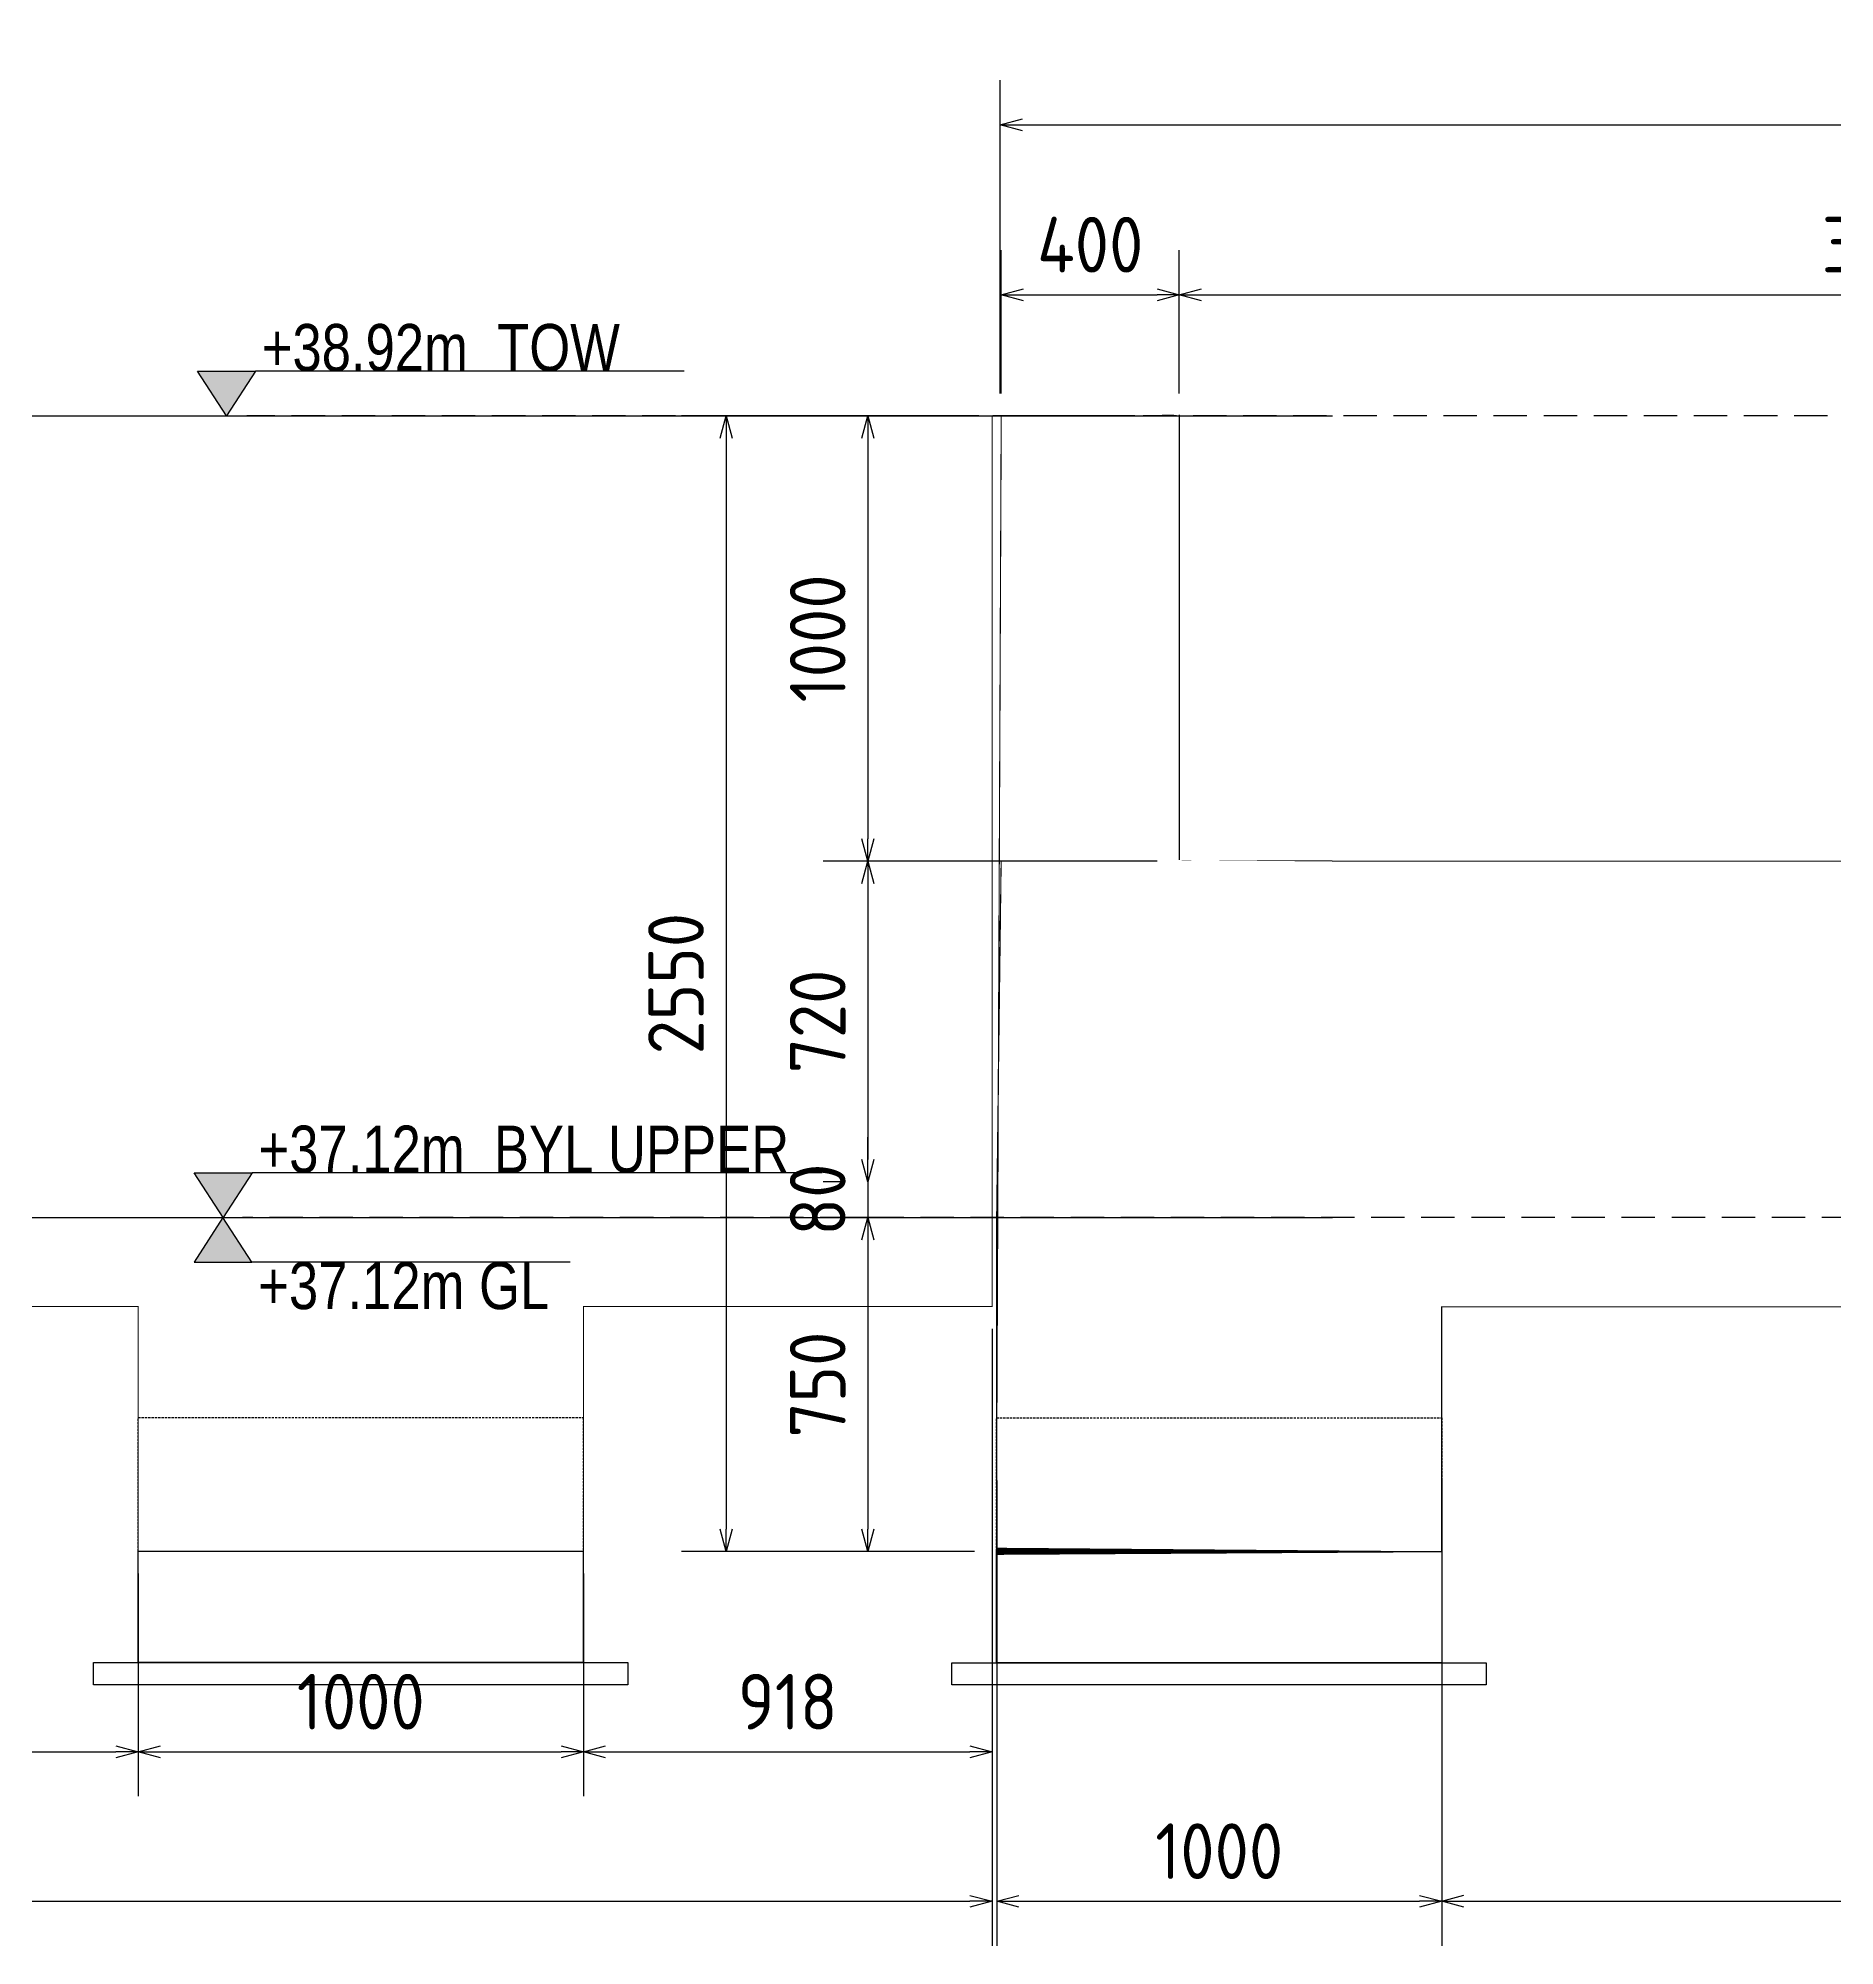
# Model space of a CAD drawing. Header units: centimetres. Extents: x -6122352 to 6876996, y -1694241 to 2592194.
# Drawn here: x 3283421 to 3287457, y 145042 to 149326 of the extents above; entities that cross this region are included whole.
import ezdxf
from ezdxf.enums import TextEntityAlignment as Align

# ---------------------------------------------------------------- set-up
doc = ezdxf.new("R2010")
doc.units = ezdxf.units.CM
doc.header["$MEASUREMENT"] = 0
doc.header["$PDMODE"] = 66
doc.header["$PDSIZE"] = 100
for name, pattern in [('23585-XR-AR-END-SETTING OUT PLAN$0$HIDDEN', [0.375, 0.25, -0.125]), ('CENTER', [2, 1.25, -0.25, 0.25, -0.25]), ('DASHED2', [0.375, 0.25, -0.125])]:
    doc.linetypes.add(name, pattern=pattern)
doc.layers.get('Defpoints').update_dxf_attribs({"color": 255, "linetype": 'CENTER'})
for name, color, linetype in [('00-MI-DIM', 7, 'Continuous'), ('@MI-TYPE-01', 30, 'Continuous'), ('@MI-TYPE-02', 6, 'Continuous'), ('JML-Dimension', 1, 'Continuous'), ('SECTION', 130, 'Continuous')]:
    doc.layers.add(name, color=color, linetype=linetype)
doc.styles.add('Schueco-BEMSTIL', font='isocpeur.ttf', dxfattribs={"width": 0.9})
doc.styles.add('txt-Pisa-std', font='arial.ttf', dxfattribs={"width": 0.8})
doc.dimstyles.new('MI- JWC-TXT-2.5 MM', dxfattribs={"dimscale": 1.5, "dimtxt": 2.5, "dimasz": 1, "dimexe": 2, "dimexo": 1, "dimgap": 1, "dimtad": 1, "dimdec": 0, "dimdsep": 46, "dimtxsty": 'Schueco-BEMSTIL', "dimblk": 'OPEN30', "dimcen": 0, "dimdle": 2, "dimclrd": 140, "dimclre": 8, "dimclrt": 40, "dimadec": 0, "dimazin": 2, "dimtfac": 1, "dimtdec": 0, "dimtix": 1, "dimtmove": 2, "dimatfit": 3, "dimldrblk": 'OPEN', "dimfxl": 2, "dimlwd": -1, "dimlwe": -1, "dimarcsym": 0})

# ---------------------------------------------------------------- blocks, each defined once
blk = doc.blocks.new('T1-FOOTING ELEVATION')
at = {"color": 9}
blk.add_lwpolyline([(-600, -250), (600, -250), (600, -300), (-600, -300)], close=True, dxfattribs=at)
at = {"layer": '@MI-TYPE-01', "color": 114, "linetype": '23585-XR-AR-END-SETTING OUT PLAN$0$HIDDEN', "ltscale": 20, "true_color": 0x139b48}
blk.add_lwpolyline([(-500, 0), (-500, 300), (500, 300), (500, 0)], dxfattribs=at)
at = {"layer": '@MI-TYPE-01', "color": 114, "true_color": 0x139b48}
blk.add_lwpolyline([(-500, 0), (500, 0), (500, -250), (-500, -250)], close=True, dxfattribs=at)
blk = doc.blocks.new('_Open30')
at = {"color": 0, "linetype": 'ByBlock', "lineweight": -2}
for p, q in [((-1, 0.26794919), (0, 0)), ((0, 0), (-1, -0.26794919)), ((0, 0), (-1, 0))]:
    blk.add_line(p, q, dxfattribs=at)
blk = doc.blocks.new('*D1237')
at = {"layer": '@MI-TYPE-02', "color": 8, "transparency": 16777216}
for p, q in [((3285533.929575963, 148477.8487548531), (3284865.861736795, 148477.8487548531)), ((3285523.771187216, 145927.5372994637), (3284865.861736795, 145927.5372994637))]:
    blk.add_line(p, q, dxfattribs=at)
at = {"layer": '@MI-TYPE-02', "color": 140, "transparency": 16777216}
blk.add_line((3284965.861736795, 148427.8487548531), (3284965.861736795, 145977.5372994637), dxfattribs=at)
at = {"layer": 'Defpoints', "color": 0, "transparency": 16777216}
for p in [(3285583.929575963, 148477.8487548531), (3284965.861736795, 145927.5372994637), (3285573.771187216, 145927.5372994637)]:
    blk.add_point(p, dxfattribs=at)
at = {"layer": '@MI-TYPE-02', "color": 140, "transparency": 16777216, "xscale": 50, "yscale": 50, "zscale": 50}
for p, rotation in [((3284965.861736795, 148477.8487548531), 90), ((3284965.861736795, 145927.5372994637), 270)]:
    blk.add_blockref('_Open30', p, dxfattribs=dict(at, rotation=rotation))
at = {"layer": '@MI-TYPE-02', "color": 40, "transparency": 16777216, "insert": (3284853.361736794, 147202.6930271574), "char_height": 125, "attachment_point": 5, "rotation": 90, "style": 'Schueco-BEMSTIL'}
blk.add_mtext('2550', dxfattribs=at)
blk = doc.blocks.new('_Open')
at = {"color": 0, "linetype": 'ByBlock', "lineweight": -2}
for p, q in [((-1, 0.1666666666666667), (0, 0)), ((-1, -0.1666666666666667), (0, 0)), ((0, 0), (-1, 0))]:
    blk.add_line(p, q, dxfattribs=at)
blk = doc.blocks.new('*D1238')
at = {"layer": '@MI-TYPE-02', "color": 8, "transparency": 16777216}
for p, q in [((3285523.356279492, 148477.8487548531), (3285184.267393649, 148477.8487548531)), ((3285933.929575867, 147477.8487549652), (3285184.267393649, 147477.8487549652))]:
    blk.add_line(p, q, dxfattribs=at)
at = {"layer": '@MI-TYPE-02', "color": 140, "transparency": 16777216}
blk.add_line((3285284.267393649, 148427.8487548531), (3285284.267393649, 147527.8487549652), dxfattribs=at)
at = {"layer": 'Defpoints', "color": 0, "transparency": 16777216}
for p in [(3285573.356279492, 148477.8487548531), (3285284.267393649, 147477.8487549652), (3285983.929575867, 147477.8487549652)]:
    blk.add_point(p, dxfattribs=at)
at = {"layer": '@MI-TYPE-02', "color": 140, "transparency": 16777216, "xscale": 50, "yscale": 50, "zscale": 50}
for p, rotation in [((3285284.267393649, 148477.8487548531), 90), ((3285284.267393649, 147477.8487549652), 270)]:
    blk.add_blockref('_Open30', p, dxfattribs=dict(at, rotation=rotation))
at = {"layer": '@MI-TYPE-02', "color": 40, "transparency": 16777216, "insert": (3285171.767393648, 147977.8487549082), "char_height": 125, "attachment_point": 5, "rotation": 90, "style": 'Schueco-BEMSTIL'}
blk.add_mtext('1000', dxfattribs=at)
blk = doc.blocks.new('*D1239')
at = {"layer": '@MI-TYPE-02', "color": 8, "transparency": 16777216}
for p, q in [((3285933.929575867, 147477.8487549652), (3285184.267393647, 147477.8487549652)), ((3285234.267394015, 146757.8487548531), (3285184.267393647, 146757.8487548531))]:
    blk.add_line(p, q, dxfattribs=at)
at = {"layer": '@MI-TYPE-02', "color": 140, "transparency": 16777216}
blk.add_line((3285284.267393647, 147427.8487549652), (3285284.267393647, 146807.8487548531), dxfattribs=at)
at = {"layer": 'Defpoints', "color": 0, "transparency": 16777216}
for p in [(3285983.929575867, 147477.8487549652), (3285284.267394015, 146757.8487548531), (3285284.267393647, 146757.8487548531)]:
    blk.add_point(p, dxfattribs=at)
at = {"layer": '@MI-TYPE-02', "color": 140, "transparency": 16777216, "xscale": 50, "yscale": 50, "zscale": 50}
for p, rotation in [((3285284.267393647, 147477.8487549652), 90), ((3285284.267393647, 146757.8487548531), 270)]:
    blk.add_blockref('_Open30', p, dxfattribs=dict(at, rotation=rotation))
at = {"layer": '@MI-TYPE-02', "color": 40, "transparency": 16777216, "insert": (3285171.767393646, 147117.8487549082), "char_height": 125, "attachment_point": 5, "rotation": 90, "style": 'Schueco-BEMSTIL'}
blk.add_mtext('720', dxfattribs=at)
blk = doc.blocks.new('*D1240')
at = {"layer": '@MI-TYPE-02', "color": 140, "transparency": 16777216}
for p, q in [((3285284.267393644, 146807.8487548531), (3285284.267393644, 146857.8487548531)), ((3285284.267393644, 146757.8487548531), (3285284.267393644, 146677.5372994593)), ((3285284.267393644, 146627.5372994593), (3285284.267393644, 146577.5372994593))]:
    blk.add_line(p, q, dxfattribs=at)
at = {"layer": '@MI-TYPE-02', "color": 8, "transparency": 16777216}
for p, q in [((3285234.267394015, 146757.8487548531), (3285184.267393644, 146757.8487548531)), ((3285298.145563458, 146677.5372994593), (3285184.267393644, 146677.5372994593))]:
    blk.add_line(p, q, dxfattribs=at)
at = {"layer": 'Defpoints', "color": 0, "transparency": 16777216}
for p in [(3285284.267394015, 146757.8487548531), (3285284.267393644, 146677.5372994593), (3285348.145563458, 146677.5372994593)]:
    blk.add_point(p, dxfattribs=at)
at = {"layer": '@MI-TYPE-02', "color": 140, "transparency": 16777216, "xscale": 50, "yscale": 50, "zscale": 50}
for p, rotation in [((3285284.267393644, 146757.8487548531), 270), ((3285284.267393644, 146677.5372994593), 90)]:
    blk.add_blockref('_Open30', p, dxfattribs=dict(at, rotation=rotation))
at = {"layer": '@MI-TYPE-02', "color": 40, "transparency": 16777216, "insert": (3285171.767393643, 146717.6930271552), "char_height": 125, "attachment_point": 5, "rotation": 90, "style": 'Schueco-BEMSTIL'}
blk.add_mtext('80', dxfattribs=at)
blk = doc.blocks.new('*D1241')
at = {"layer": '@MI-TYPE-02', "color": 8, "transparency": 16777216}
for p, q in [((3285298.145563458, 146677.5372994593), (3285184.26739364, 146677.5372994593)), ((3285523.771187216, 145927.5372994637), (3285184.26739364, 145927.5372994637))]:
    blk.add_line(p, q, dxfattribs=at)
at = {"layer": '@MI-TYPE-02', "color": 140, "transparency": 16777216}
blk.add_line((3285284.26739364, 146627.5372994593), (3285284.26739364, 145977.5372994637), dxfattribs=at)
at = {"layer": 'Defpoints', "color": 0, "transparency": 16777216}
for p in [(3285348.145563458, 146677.5372994593), (3285284.26739364, 145927.5372994637), (3285573.771187216, 145927.5372994637)]:
    blk.add_point(p, dxfattribs=at)
at = {"layer": '@MI-TYPE-02', "color": 140, "transparency": 16777216, "xscale": 50, "yscale": 50, "zscale": 50}
for p, rotation in [((3285284.26739364, 146677.5372994593), 90), ((3285284.26739364, 145927.5372994637), 270)]:
    blk.add_blockref('_Open30', p, dxfattribs=dict(at, rotation=rotation))
at = {"layer": '@MI-TYPE-02', "color": 40, "transparency": 16777216, "insert": (3285171.767393639, 146302.5372994605), "char_height": 125, "attachment_point": 5, "rotation": 90, "style": 'Schueco-BEMSTIL'}
blk.add_mtext('750', dxfattribs=at)
blk = doc.blocks.new('*D1168')
at = {"layer": '00-MI-DIM', "color": 8, "transparency": 16777216}
for p, q in [((3285583.929575941, 148527.848754853), (3285583.929575941, 148849.4744028455)), ((3285983.929575957, 148527.8487548161), (3285983.929575957, 148849.4744028455))]:
    blk.add_line(p, q, dxfattribs=at)
at = {"layer": '00-MI-DIM', "color": 140, "transparency": 16777216}
blk.add_line((3285633.929575941, 148749.4744028455), (3285933.929575957, 148749.4744028455), dxfattribs=at)
at = {"layer": 'Defpoints', "color": 0, "transparency": 16777216}
for p in [(3285983.929575957, 148749.4744028455), (3285583.929575941, 148477.848754853), (3285983.929575957, 148477.8487548161)]:
    blk.add_point(p, dxfattribs=at)
at = {"layer": '00-MI-DIM', "color": 140, "transparency": 16777216, "xscale": 50, "yscale": 50, "zscale": 50, "rotation": 180}
blk.add_blockref('_Open30', (3285583.929575941, 148749.4744028455), dxfattribs=at)
at = {"layer": '00-MI-DIM', "color": 140, "transparency": 16777216, "xscale": 50, "yscale": 50, "zscale": 50}
blk.add_blockref('_Open30', (3285983.929575957, 148749.4744028455), dxfattribs=at)
at = {"layer": '00-MI-DIM', "color": 40, "transparency": 16777216, "insert": (3285783.929575949, 148861.9744028455), "char_height": 125, "attachment_point": 5, "style": 'Schueco-BEMSTIL'}
blk.add_mtext('400', dxfattribs=at)
blk = doc.blocks.new('*D1169')
at = {"layer": '00-MI-DIM', "color": 8, "transparency": 16777216}
for p, q in [((3285983.929575957, 148527.848754792), (3285983.929575957, 148849.4744028213)), ((3289173.053692852, 148527.8487543383), (3289173.053692852, 148849.4744028213))]:
    blk.add_line(p, q, dxfattribs=at)
at = {"layer": '00-MI-DIM', "color": 140, "transparency": 16777216}
blk.add_line((3286033.929575957, 148749.4744028213), (3289123.053692852, 148749.4744028213), dxfattribs=at)
at = {"layer": 'Defpoints', "color": 0, "transparency": 16777216}
for p in [(3289173.053692852, 148749.4744028213), (3285983.929575957, 148477.848754792), (3289173.053692852, 148477.8487543383)]:
    blk.add_point(p, dxfattribs=at)
at = {"layer": '00-MI-DIM', "color": 140, "transparency": 16777216, "xscale": 50, "yscale": 50, "zscale": 50, "rotation": 180}
blk.add_blockref('_Open30', (3285983.929575957, 148749.4744028213), dxfattribs=at)
at = {"layer": '00-MI-DIM', "color": 140, "transparency": 16777216, "xscale": 50, "yscale": 50, "zscale": 50}
blk.add_blockref('_Open30', (3289173.053692852, 148749.4744028213), dxfattribs=at)
at = {"layer": '00-MI-DIM', "color": 40, "transparency": 16777216, "insert": (3287578.491634404, 148861.9744028213), "char_height": 125, "attachment_point": 5, "style": 'Schueco-BEMSTIL'}
blk.add_mtext('3189', dxfattribs=at)
blk = doc.blocks.new('*D1287')
at = {"layer": '00-MI-DIM', "color": 8, "transparency": 16777216}
for p, q in [((3285581.929575941, 148527.848754853), (3285581.929575941, 149231.1960032216)), ((3291163.615723141, 147527.8487541519), (3291163.615723141, 149231.1960032216))]:
    blk.add_line(p, q, dxfattribs=at)
at = {"layer": '00-MI-DIM', "color": 140, "transparency": 16777216}
blk.add_line((3285631.929575941, 149131.1960032216), (3291113.615723141, 149131.1960032216), dxfattribs=at)
at = {"layer": 'Defpoints', "color": 0, "transparency": 16777216}
for p in [(3291163.615723141, 149131.1960032216), (3285581.929575941, 148477.848754853), (3291163.615723141, 147477.8487541519)]:
    blk.add_point(p, dxfattribs=at)
at = {"layer": '00-MI-DIM', "color": 140, "transparency": 16777216, "xscale": 50, "yscale": 50, "zscale": 50, "rotation": 180}
blk.add_blockref('_Open30', (3285581.929575941, 149131.1960032216), dxfattribs=at)
at = {"layer": '00-MI-DIM', "color": 140, "transparency": 16777216, "xscale": 50, "yscale": 50, "zscale": 50}
blk.add_blockref('_Open30', (3291163.615723141, 149131.1960032216), dxfattribs=at)
at = {"layer": '00-MI-DIM', "color": 40, "transparency": 16777216, "insert": (3288372.772649541, 149243.6960032216), "char_height": 125, "attachment_point": 5, "style": 'Schueco-BEMSTIL'}
blk.add_mtext('5582', dxfattribs=at)
blk = doc.blocks.new('*D1298')
at = {"layer": '00-MI-DIM', "color": 8, "transparency": 16777216}
for p, q in [((3285573.778018789, 146087.1125176065), (3285573.778018789, 145042.1073819642)), ((3286573.35627949, 146087.3544101077), (3286573.35627949, 145042.1073819642))]:
    blk.add_line(p, q, dxfattribs=at)
at = {"layer": '00-MI-DIM', "color": 140, "transparency": 16777216}
blk.add_line((3285623.778018789, 145142.1073819642), (3286523.35627949, 145142.1073819642), dxfattribs=at)
at = {"layer": 'Defpoints', "color": 0, "transparency": 16777216}
for p in [(3285573.778018789, 146137.1125176065), (3286573.35627949, 146137.3544101077), (3286573.35627949, 145142.1073819642)]:
    blk.add_point(p, dxfattribs=at)
at = {"layer": '00-MI-DIM', "color": 140, "transparency": 16777216, "xscale": 50, "yscale": 50, "zscale": 50, "rotation": 180}
blk.add_blockref('_Open30', (3285573.778018789, 145142.1073819642), dxfattribs=at)
at = {"layer": '00-MI-DIM', "color": 140, "transparency": 16777216, "xscale": 50, "yscale": 50, "zscale": 50}
blk.add_blockref('_Open30', (3286573.35627949, 145142.1073819642), dxfattribs=at)
at = {"layer": '00-MI-DIM', "color": 40, "transparency": 16777216, "insert": (3286073.567149139, 145254.6073819642), "char_height": 125, "attachment_point": 5, "style": 'Schueco-BEMSTIL'}
blk.add_mtext('1000', dxfattribs=at)
blk = doc.blocks.new('*D1299')
at = {"layer": '00-MI-DIM', "color": 8, "transparency": 16777216}
for p, q in [((3286573.35627949, 145878.9012252841), (3286573.35627949, 145042.3492744652)), ((3288763.075279212, 145877.5372995505), (3288763.075279212, 145042.3492744652))]:
    blk.add_line(p, q, dxfattribs=at)
at = {"layer": '00-MI-DIM', "color": 140, "transparency": 16777216}
blk.add_line((3286623.35627949, 145142.3492744652), (3288713.075279212, 145142.3492744652), dxfattribs=at)
at = {"layer": 'Defpoints', "color": 0, "transparency": 16777216}
for p in [(3286573.35627949, 145928.9012252841), (3288763.075279212, 145927.5372995505), (3288763.075279212, 145142.3492744652)]:
    blk.add_point(p, dxfattribs=at)
at = {"layer": '00-MI-DIM', "color": 140, "transparency": 16777216, "xscale": 50, "yscale": 50, "zscale": 50, "rotation": 180}
blk.add_blockref('_Open30', (3286573.35627949, 145142.3492744652), dxfattribs=at)
at = {"layer": '00-MI-DIM', "color": 140, "transparency": 16777216, "xscale": 50, "yscale": 50, "zscale": 50}
blk.add_blockref('_Open30', (3288763.075279212, 145142.3492744652), dxfattribs=at)
at = {"layer": '00-MI-DIM', "color": 40, "transparency": 16777216, "insert": (3287668.215779351, 145254.8492744652), "char_height": 125, "attachment_point": 5, "style": 'Schueco-BEMSTIL'}
blk.add_mtext('2190', dxfattribs=at)
blk = doc.blocks.new('*D4549')
at = {"layer": '@MI-TYPE-01', "color": 8, "transparency": 16777216}
for p, q in [((3281645.35627949, 145877.848754853), (3281645.35627949, 145377.8383188061)), ((3283645.35627949, 145877.848754853), (3283645.35627949, 145377.8383188061))]:
    blk.add_line(p, q, dxfattribs=at)
at = {"layer": '@MI-TYPE-01', "color": 140, "transparency": 16777216}
blk.add_line((3281695.35627949, 145477.8383188061), (3283595.35627949, 145477.8383188061), dxfattribs=at)
at = {"layer": 'Defpoints', "color": 0, "transparency": 16777216}
for p in [(3281645.35627949, 145927.848754853), (3283645.35627949, 145927.848754853), (3283645.35627949, 145477.8383188061)]:
    blk.add_point(p, dxfattribs=at)
at = {"layer": '@MI-TYPE-01', "color": 140, "transparency": 16777216, "xscale": 50, "yscale": 50, "zscale": 50, "rotation": 180}
blk.add_blockref('_Open30', (3281645.35627949, 145477.8383188061), dxfattribs=at)
at = {"layer": '@MI-TYPE-01', "color": 140, "transparency": 16777216, "xscale": 50, "yscale": 50, "zscale": 50}
blk.add_blockref('_Open30', (3283645.35627949, 145477.8383188061), dxfattribs=at)
at = {"layer": '@MI-TYPE-01', "color": 40, "transparency": 16777216, "insert": (3282645.35627949, 145590.3383188061), "char_height": 125, "attachment_point": 5, "style": 'Schueco-BEMSTIL'}
blk.add_mtext('2000', dxfattribs=at)
blk = doc.blocks.new('*D4550')
at = {"layer": '@MI-TYPE-01', "color": 8, "transparency": 16777216}
for p, q in [((3283645.35627949, 145877.848754853), (3283645.35627949, 145377.8383188061)), ((3284645.35627949, 145877.848754853), (3284645.35627949, 145377.8383188061))]:
    blk.add_line(p, q, dxfattribs=at)
at = {"layer": '@MI-TYPE-01', "color": 140, "transparency": 16777216}
blk.add_line((3283695.35627949, 145477.8383188061), (3284595.35627949, 145477.8383188061), dxfattribs=at)
at = {"layer": 'Defpoints', "color": 0, "transparency": 16777216}
for p in [(3283645.35627949, 145927.848754853), (3284645.35627949, 145927.848754853), (3284645.35627949, 145477.8383188061)]:
    blk.add_point(p, dxfattribs=at)
at = {"layer": '@MI-TYPE-01', "color": 140, "transparency": 16777216, "xscale": 50, "yscale": 50, "zscale": 50, "rotation": 180}
blk.add_blockref('_Open30', (3283645.35627949, 145477.8383188061), dxfattribs=at)
at = {"layer": '@MI-TYPE-01', "color": 140, "transparency": 16777216, "xscale": 50, "yscale": 50, "zscale": 50}
blk.add_blockref('_Open30', (3284645.35627949, 145477.8383188061), dxfattribs=at)
at = {"layer": '@MI-TYPE-01', "color": 40, "transparency": 16777216, "insert": (3284145.35627949, 145590.3383188061), "char_height": 125, "attachment_point": 5, "style": 'Schueco-BEMSTIL'}
blk.add_mtext('1000', dxfattribs=at)
blk = doc.blocks.new('*D4551')
at = {"layer": '@MI-TYPE-01', "color": 8, "transparency": 16777216}
for p, q in [((3285563.35627949, 146427.848754853), (3285563.35627949, 145377.8383188061)), ((3284645.35627949, 145877.848754853), (3284645.35627949, 145377.8383188061))]:
    blk.add_line(p, q, dxfattribs=at)
at = {"layer": '@MI-TYPE-01', "color": 140, "transparency": 16777216}
blk.add_line((3284695.35627949, 145477.8383188061), (3285513.35627949, 145477.8383188061), dxfattribs=at)
at = {"layer": 'Defpoints', "color": 0, "transparency": 16777216}
for p in [(3285563.35627949, 146477.848754853), (3284645.35627949, 145927.848754853), (3285563.35627949, 145477.8383188061)]:
    blk.add_point(p, dxfattribs=at)
at = {"layer": '@MI-TYPE-01', "color": 140, "transparency": 16777216, "xscale": 50, "yscale": 50, "zscale": 50, "rotation": 180}
blk.add_blockref('_Open30', (3284645.35627949, 145477.8383188061), dxfattribs=at)
at = {"layer": '@MI-TYPE-01', "color": 140, "transparency": 16777216, "xscale": 50, "yscale": 50, "zscale": 50}
blk.add_blockref('_Open30', (3285563.35627949, 145477.8383188061), dxfattribs=at)
at = {"layer": '@MI-TYPE-01', "color": 40, "transparency": 16777216, "insert": (3285104.35627949, 145590.3383188061), "char_height": 125, "attachment_point": 5, "style": 'Schueco-BEMSTIL'}
blk.add_mtext('918', dxfattribs=at)
blk = doc.blocks.new('*D4552')
at = {"layer": '@MI-TYPE-01', "color": 8, "transparency": 16777216}
for p, q in [((3279728.35627949, 146427.848754853), (3279728.35627949, 145042.1073819642)), ((3285563.35627949, 146427.848754853), (3285563.35627949, 145042.1073819642))]:
    blk.add_line(p, q, dxfattribs=at)
at = {"layer": '@MI-TYPE-01', "color": 140, "transparency": 16777216}
blk.add_line((3279778.35627949, 145142.1073819642), (3285513.35627949, 145142.1073819642), dxfattribs=at)
at = {"layer": 'Defpoints', "color": 0, "transparency": 16777216}
for p in [(3279728.35627949, 146477.848754853), (3285563.35627949, 146477.848754853), (3285563.35627949, 145142.1073819642)]:
    blk.add_point(p, dxfattribs=at)
at = {"layer": '@MI-TYPE-01', "color": 140, "transparency": 16777216, "xscale": 50, "yscale": 50, "zscale": 50, "rotation": 180}
blk.add_blockref('_Open30', (3279728.35627949, 145142.1073819642), dxfattribs=at)
at = {"layer": '@MI-TYPE-01', "color": 140, "transparency": 16777216, "xscale": 50, "yscale": 50, "zscale": 50}
blk.add_blockref('_Open30', (3285563.35627949, 145142.1073819642), dxfattribs=at)
at = {"layer": '@MI-TYPE-01', "color": 40, "transparency": 16777216, "insert": (3282645.85627949, 145254.6073819642), "char_height": 125, "attachment_point": 5, "style": 'Schueco-BEMSTIL'}
blk.add_mtext('5835', dxfattribs=at)
blk = doc.blocks.new('*U1142')
at = {"layer": 'JML-Dimension'}
h = blk.add_hatch(color=10, dxfattribs=at)
h.dxf.hatch_style = 1
h.paths.add_polyline_path([(0, 0), (-1.536000000000001, 2.370060967168342), (1.536000000000001, 2.370060967168342)])
blk.add_line((24.30826820831656, 2.370060967168342), (1.536000000000001, 2.370060967168342), dxfattribs=at)
blk.add_lwpolyline([(0, 0), (-1.536000000000001, 2.370060967168342), (1.536000000000001, 2.370060967168342), (0, 0)], dxfattribs=at)
at = {"color": 5, "style": 'txt-Pisa-std', "width": 0.8}
blk.add_attdef('+0.0', text='', height=2.5, dxfattribs=at).set_placement((1.870588582061714, 2.370060967168342), align=Align.BOTTOM_LEFT)
blk = doc.blocks.new('*U1445')
at = {"layer": 'JML-Dimension'}
h = blk.add_hatch(color=10, dxfattribs=at)
h.dxf.hatch_style = 1
h.paths.add_polyline_path([(0, 0), (-1.536000000000001, 2.370060967168342), (1.536000000000001, 2.370060967168342)])
blk.add_line((31.80621994413469, 2.370060967168342), (1.536000000000001, 2.370060967168342), dxfattribs=at)
blk.add_lwpolyline([(0, 0), (-1.536000000000001, 2.370060967168342), (1.536000000000001, 2.370060967168342), (0, 0)], dxfattribs=at)
at = {"color": 5, "style": 'txt-Pisa-std', "width": 0.8}
blk.add_attdef('+0.0', text='', height=2.5, dxfattribs=at).set_placement((1.870588582061714, 2.370060967168342), align=Align.BOTTOM_LEFT)
blk = doc.blocks.new('*U3457')
at = {"layer": 'JML-Dimension'}
h = blk.add_hatch(color=10, dxfattribs=at)
h.dxf.hatch_style = 1
h.paths.add_polyline_path([(0, 0), (-1.536000000000001, 2.370060967168342), (1.536000000000001, 2.370060967168342)])
blk.add_line((18.43386688148952, 2.370060967168342), (1.536000000000001, 2.370060967168342), dxfattribs=at)
blk.add_lwpolyline([(0, 0), (-1.536000000000001, 2.370060967168342), (1.536000000000001, 2.370060967168342), (0, 0)], dxfattribs=at)
at = {"color": 5, "style": 'txt-Pisa-std', "width": 0.8}
blk.add_attdef('+0.0', text='', height=2.5, dxfattribs=at).set_placement((1.870588582061714, 2.370060967168342), align=Align.BOTTOM_LEFT)

msp = doc.modelspace()

# ---------------------------------------------------------------- linework, layer by layer
at = {"color": 160, "linetype": 'DASHED2', "ltscale": 300}
for points in [[(3303527.443519557, 148477.848754853), (3283889.584010147, 148477.848754853)], [(3303927.481421601, 146677.5372994593), (3283879.605597371, 146677.5372994593)]]:
    msp.add_lwpolyline(points, dxfattribs=at)
at = {"layer": '@MI-TYPE-01', "color": 6, "const_width": 2.5}
msp.add_lwpolyline([(3279728.35627949, 148477.848754853), (3285563.35627949, 148477.848754853), (3285563.35627949, 146477.848754853), (3284645.35627949, 146477.848754853), (3284645.35627949, 145927.848754853), (3283645.35627949, 145927.848754853), (3283645.35627949, 146477.848754853), (3281645.35627949, 146477.848754853), (3281645.35627949, 145927.848754853), (3280645.35627949, 145927.848754853), (3280645.35627949, 146477.848754853), (3279728.35627949, 146477.848754853), (3279728.35627949, 148477.848754853)], dxfattribs=at)
at = {"layer": '@MI-TYPE-01', "color": 30, "ltscale": 20, "const_width": 2.5}
for points in [[(3285573.771187214, 146135.5372994525), (3285583.929575941, 148477.848754853), (3285983.929575957, 148477.848754792), (3285983.929575865, 147477.8487549651), (3285983.929575866, 147477.8487549651), (3285983.929576029, 147477.8487547898), (3286366.334692724, 147477.8487547265), (3286366.334692578, 147477.848754899), (3289173.053692699, 147477.8487543605)], [(3288763.07527932, 146477.5372992618), (3286573.356279609, 146477.5372996568), (3286573.35627949, 145927.537299455), (3285573.771187214, 145927.5372994636), (3285573.771187333, 146687.5372994581), (3285573.77118718, 146687.5372994581), (3285583.749600142, 147477.8487548611), (3285573.771187333, 146687.5372994581)]]:
    msp.add_lwpolyline(points, dxfattribs=at)
at = {"layer": '@MI-TYPE-02', "color": 160, "linetype": 'DASHED2', "ltscale": 5}
for points in [[(3279031.470922505, 148477.8487548532), (3286328.50377251, 148477.8487548532)], [(3279031.470922505, 146677.8487548532), (3286328.50377251, 146677.8487548532)]]:
    msp.add_lwpolyline(points, dxfattribs=at)

# ---------------------------------------------------------------- block references
at = {"layer": '@MI-TYPE-01', "color": 30}
for p in [(3284145.148825629, 145928.2126806778), (3286073.35627949, 145927.9012252841)]:
    msp.add_blockref('T1-FOOTING ELEVATION', p, dxfattribs=at)
at = {"layer": 'SECTION', "color": 6}
ref = msp.add_blockref('*U1142', (3283843.626994727, 148477.848754853), dxfattribs=dict(at, xscale=42.30147098076819, yscale=42.30147098076819, zscale=42.30147098076819))
ref.add_attrib('+0.0', '+38.92m  TOW', (3283922.755643385, 148578.1058200769), dxfattribs={"layer": 'JML-Dimension', "color": 5, "height": 105.7536774519205, "style": 'txt-Pisa-std', "width": 0.8})
ref = msp.add_blockref('*U1445', (3283836.333504509, 146677.8487992774), dxfattribs=dict(at, xscale=42.30147098076819, yscale=42.30147098076819, zscale=42.30147098076819))
ref.add_attrib('+0.0', '+37.12m  BYL UPPER', (3283915.462153168, 146778.1058645013), dxfattribs={"layer": 'JML-Dimension', "color": 5, "height": 105.7536774519205, "style": 'txt-Pisa-std', "width": 0.8})
ref = msp.add_blockref('*U3457', (3283835.793499999, 146677.8487548532), dxfattribs=dict(at, xscale=-42.30147098076819, yscale=42.30147098076819, zscale=42.30147098076819, rotation=180))
ref.add_attrib('+0.0', '+37.12m GL', (3283914.922148657, 146471.8380121773), dxfattribs={"layer": 'JML-Dimension', "color": 5, "height": 105.7536774519205, "style": 'txt-Pisa-std', "width": 0.8})

# ---------------------------------------------------------------- dimensions: what is measured, and where the dimension line sits
at = {"layer": '00-MI-DIM', "color": 30}
for base, p1, p2, picture, middle in [((3291163.615723141, 149131.1960032216), (3285581.929575941, 148477.848754853), (3291163.615723141, 147477.8487541519), '*D1287', (3288372.772649541, 149243.6960032216)), ((3285983.929575957, 148749.4744028455), (3285583.929575941, 148477.848754853), (3285983.929575957, 148477.8487548161), '*D1168', (3285783.929575949, 148861.9744028455)), ((3289173.053692852, 148749.4744028213), (3285983.929575957, 148477.848754792), (3289173.053692852, 148477.8487543383), '*D1169', (3287578.491634404, 148861.9744028213))]:
    dim = msp.add_linear_dim(base=base, p1=p1, p2=p2, dimstyle='MI- JWC-TXT-2.5 MM', dxfattribs=at)
    dim.commit()
    dim.dimension.update_dxf_attribs({"geometry": picture, "text_midpoint": middle})
for base, p1, p2, picture, middle in [((3286573.35627949, 145142.1073819642), (3285573.778018789, 146137.1125176065), (3286573.35627949, 146137.3544101077), '*D1298', (3286073.567149139, 145142.1073819642)), ((3288763.075279212, 145142.3492744652), (3286573.35627949, 145928.9012252841), (3288763.075279212, 145927.5372995505), '*D1299', (3287668.215779351, 145142.3492744652))]:
    dim = msp.add_linear_dim(base=base, p1=p1, p2=p2, dimstyle='MI- JWC-TXT-2.5 MM', dxfattribs=at)
    dim.commit()
    dim.dimension.update_dxf_attribs({"geometry": picture, "text_midpoint": middle, "dimtype": 160})
at = {"layer": '@MI-TYPE-01'}
for base, p1, p2, picture, middle in [((3285563.35627949, 145142.1073819642), (3279728.35627949, 146477.848754853), (3285563.35627949, 146477.848754853), '*D4552', (3282645.85627949, 145254.6073819642)), ((3285563.35627949, 145477.8383188061), (3284645.35627949, 145927.848754853), (3285563.35627949, 146477.848754853), '*D4551', (3285104.35627949, 145590.3383188061)), ((3283645.35627949, 145477.8383188061), (3281645.35627949, 145927.848754853), (3283645.35627949, 145927.848754853), '*D4549', (3282645.35627949, 145590.3383188061)), ((3284645.35627949, 145477.8383188061), (3283645.35627949, 145927.848754853), (3284645.35627949, 145927.848754853), '*D4550', (3284145.35627949, 145590.3383188061))]:
    dim = msp.add_linear_dim(base=base, p1=p1, p2=p2, dimstyle='MI- JWC-TXT-2.5 MM', dxfattribs=at)
    dim.commit()
    dim.dimension.update_dxf_attribs({"geometry": picture, "text_midpoint": middle})
at = {"layer": '@MI-TYPE-02', "color": 30}
for base, p1, p2, picture, middle in [((3284965.861736795, 145927.5372994637), (3285583.929575961, 148477.848754853), (3285573.771187214, 145927.5372994636), '*D1237', (3284853.361736794, 147202.6930271574)), ((3285284.267393649, 147477.8487549652), (3285573.35627949, 148477.848754853), (3285983.929575865, 147477.8487549651), '*D1238', (3285171.767393648, 147977.8487549082)), ((3285284.267393647, 146757.8487548531), (3285983.929575865, 147477.8487549651), (3285284.267394013, 146757.848754853), '*D1239', (3285171.767393646, 147117.8487549082)), ((3285284.267393644, 146677.5372994593), (3285284.267394013, 146757.848754853), (3285348.145563456, 146677.5372994593), '*D1240', (3285171.767393643, 146717.6930271552)), ((3285284.26739364, 145927.5372994637), (3285348.145563456, 146677.5372994593), (3285573.771187214, 145927.5372994636), '*D1241', (3285171.767393639, 146302.5372994605))]:
    dim = msp.add_linear_dim(base=base, p1=p1, p2=p2, angle=90, dimstyle='MI- JWC-TXT-2.5 MM', dxfattribs=at)
    dim.commit()
    dim.dimension.update_dxf_attribs({"geometry": picture, "text_midpoint": middle})

doc.saveas('drawing.dxf')
